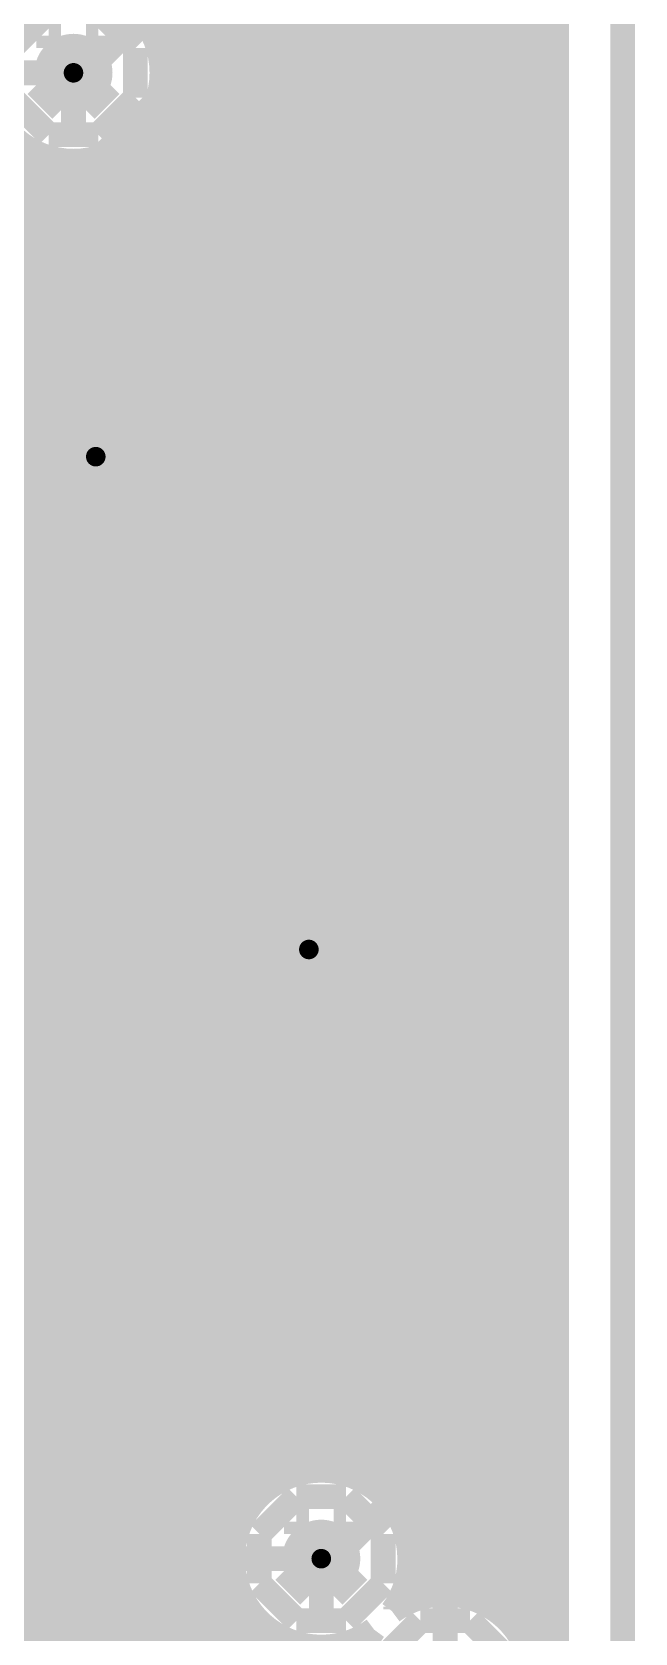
# Model space of a CAD drawing. Extents: x -5 to 157, y -120 to 103.
# Drawn here: x 38.95 to 45.13, y -80.77 to -64.35 of the extents above; entities that cross this region are included whole.
import ezdxf

# ---------------------------------------------------------------- set-up
doc = ezdxf.new("R2010")
doc.units = 0
doc.header["$MEASUREMENT"] = 0
doc.layers.get('0').update_dxf_attribs({"linetype": 'CONTINUOUS'})
for name, color, linetype in [('22-304-2_BOT', 7, 'CONTINUOUS'), ('22-304-2_DRD', 7, 'CONTINUOUS'), ('22-304-2_DRL', 2, 'CONTINUOUS'), ('22-304-2_IN1', 4, 'CONTINUOUS'), ('22-304-2_IN2', 3, 'CONTINUOUS'), ('22-304-2_SMB', 5, 'CONTINUOUS'), ('22-304-2_SPB', 14, 'CONTINUOUS'), ('22-304-2_SSB', 12, 'CONTINUOUS'), ('22-304-2_TOP', 13, 'CONTINUOUS'), ('THRUHOLE_TAP', 7, 'CONTINUOUS')]:
    doc.layers.add(name, color=color, linetype=linetype)

# ---------------------------------------------------------------- blocks, each defined once
blk = doc.blocks.new('RECTANGLE_3')
blk.add_solid([(0.4826, 0.4064), (0.4826, -0.4064), (-0.4826, 0.4064), (-0.4826, -0.4064)])
blk = doc.blocks.new('ROUND_39')
at = {"const_width": 0.40005}
blk.add_lwpolyline([(-0.200024, 0, 1), (0.200024, 0, 1)], format="xyb", close=True, dxfattribs=at)
blk = doc.blocks.new('RECTANGLE_61')
blk.add_solid([(0.508, 0.635), (0.508, -0.635), (-0.508, 0.635), (-0.508, -0.635)])
blk = doc.blocks.new('ROUND_87')
at = {"const_width": 0.10033}
blk.add_lwpolyline([(-0.050164, 0, 1), (0.050164, 0, 1)], format="xyb", close=True, dxfattribs=at)
blk = doc.blocks.new('ROUND_88')
at = {"const_width": 0.10033}
blk.add_lwpolyline([(-0.050164, 0, 1), (0.050164, 0, 1)], format="xyb", close=True, dxfattribs=at)
blk = doc.blocks.new('ROUND_38')
at = {"const_width": 0.40005}
blk.add_lwpolyline([(-0.200024, 0, 1), (0.200024, 0, 1)], format="xyb", close=True, dxfattribs=at)
blk = doc.blocks.new('ROUND_42')
at = {"const_width": 0.40005}
blk.add_lwpolyline([(-0.200024, 0, 1), (0.200024, 0, 1)], format="xyb", close=True, dxfattribs=at)
blk = doc.blocks.new('ROUND_80')
at = {"const_width": 0.10033}
blk.add_lwpolyline([(-0.050164, 0, 1), (0.050164, 0, 1)], format="xyb", close=True, dxfattribs=at)

msp = doc.modelspace()

# ---------------------------------------------------------------- linework, layer by layer
at = {"layer": '22-304-2_BOT'}
for points, const_width in [([(43.18, -81.28), (43.18, -23.622), (34.29, -14.732), (34.29, -8.382), (31.115, -5.207), (31.115, -3.683), (30.51048, -3.07848), (27.9019, -3.07848)], 0.254), ([(27.9019, -3.57886), (30.24886, -3.57886), (30.607, -3.937), (30.607, -5.461), (33.782, -8.636), (33.782, -14.986), (42.672, -23.876), (42.672, -79.375), (42.037, -80.01), (41.91, -80.01)], 0.254), ([(37.6936, -71.1835), (37.5285, -71.1835), (36.449, -70.104), (36.449, -68.834), (42.164, -63.119), (42.164, -24.13), (33.274, -15.24), (33.274, -8.89), (30.099, -5.715), (30.099, -4.22148), (29.95676, -4.07924), (27.9019, -4.07924)], 0.254), ([(39.37, -64.77), (39.497, -64.77), (41.656, -62.611), (41.656, -24.384), (32.766, -15.494), (32.766, -9.144), (29.591, -5.969), (29.591, -4.826), (29.34462, -4.57962), (27.9019, -4.57962)], 0.254), ([(43.815, -23.622), (43.815, -80.6323)], 0.254), ([(42.037, -64.14262), (37.33292, -68.8467)], 0.254), ([(42.037, -64.14262), (42.037, -79.11084)], 0.254), ([(41.8592, -64.32042), (41.8592, -79.10322)], 0.254), ([(42.037, -64.3128), (41.86682, -64.3128)], 0.254), ([(41.6306, -64.54902), (41.6306, -79.1464)], 0.254), ([(42.037, -64.5414), (41.63822, -64.5414)], 0.254), ([(41.402, -64.77762), (41.402, -72.6186)], 0.254), ([(42.037, -64.77), (41.40962, -64.77)], 0.254), ([(41.1734, -65.00622), (41.1734, -72.6186)], 0.254), ([(42.037, -64.9986), (41.18102, -64.9986)], 0.254), ([(40.9448, -65.23482), (40.9448, -72.6186)], 0.254), ([(42.037, -65.2272), (40.95242, -65.2272)], 0.254), ([(40.7162, -65.46342), (40.7162, -72.6186)], 0.254), ([(42.037, -65.4558), (40.72382, -65.4558)], 0.254), ([(38.862, -65.52184), (36.03244, -68.3514)], 0.254), ([(40.4876, -65.69202), (40.4876, -68.52412)], 0.254), ([(42.037, -65.6844), (40.49522, -65.6844)], 0.254), ([(40.259, -65.92062), (40.259, -68.0847)], 0.254), ([(42.037, -65.913), (40.26662, -65.913)], 0.254), ([(40.0304, -66.14922), (40.0304, -67.90944)], 0.254), ([(42.037, -66.1416), (40.03802, -66.1416)], 0.254), ([(39.8018, -66.37782), (39.8018, -67.82308)], 0.254), ([(42.037, -66.3702), (39.80942, -66.3702)], 0.254), ([(39.5732, -66.60642), (39.5732, -67.80022)], 0.254), ([(42.037, -66.5988), (39.58082, -66.5988)], 0.254), ([(39.3446, -66.83502), (39.3446, -67.83578)], 0.254), ([(42.037, -66.8274), (39.35222, -66.8274)], 0.254), ([(39.116, -67.06362), (39.116, -67.93738)], 0.254), ([(42.037, -67.056), (39.12362, -67.056)], 0.254), ([(42.037, -67.2846), (38.89502, -67.2846)], 0.254), ([(38.8874, -67.29222), (38.8874, -68.14312)], 0.254), ([(42.037, -67.5132), (38.66642, -67.5132)], 0.254), ([(42.037, -67.7418), (38.43782, -67.7418)], 0.254), ([(39.06774, -67.9704), (38.20922, -67.9704)], 0.254), ([(42.037, -67.9704), (40.12946, -67.9704)], 0.254), ([(38.84676, -68.199), (37.98062, -68.199)], 0.254), ([(42.037, -68.199), (40.35044, -68.199)], 0.254), ([(42.037, -68.4276), (40.4622, -68.4276)], 0.254), ([(39.5986, -68.707), (39.5986, -69.7611)], 0.254), ([(42.037, -68.6562), (40.50538, -68.6562)], 0.254), ([(40.5892, -68.8467), (40.49522, -68.8467)], 0.254), ([(40.5892, -68.8467), (40.5892, -70.2691)], 0.254), ([(42.037, -68.8848), (40.5892, -68.8848)], 0.254), ([(42.037, -69.1134), (40.5892, -69.1134)], 0.254), ([(42.037, -69.342), (40.5892, -69.342)], 0.254), ([(42.037, -69.5706), (40.5892, -69.5706)], 0.254), ([(42.037, -69.7992), (40.5892, -69.7992)], 0.254), ([(42.037, -70.0278), (40.5892, -70.0278)], 0.254), ([(42.037, -70.2564), (40.5892, -70.2564)], 0.254), ([(40.5892, -70.2691), (40.5892, -70.6755)], 0.254), ([(42.037, -70.485), (40.5892, -70.485)], 0.254), ([(40.5892, -70.6755), (40.5892, -72.0979)], 0.254), ([(42.037, -70.7136), (40.5892, -70.7136)], 0.254), ([(42.037, -70.9422), (40.5892, -70.9422)], 0.254), ([(39.5986, -71.1835), (39.5986, -76.0476), (39.5986, -76.1746), (40.513, -77.089), (40.513, -105.156), (38.1508, -107.5182), (38.1508, -110.04042)], 0.254), ([(42.037, -71.1708), (40.5892, -71.1708)], 0.254), ([(42.037, -71.3994), (40.5892, -71.3994)], 0.254), ([(42.037, -71.628), (40.5892, -71.628)], 0.254), ([(42.037, -71.8566), (40.5892, -71.8566)], 0.254), ([(40.5892, -72.0979), (40.2336, -72.0979)], 0.254), ([(40.2336, -72.0979), (40.2336, -72.6186)], 0.254), ([(40.259, -72.0979), (40.259, -72.6186)], 0.254), ([(40.4876, -72.0979), (40.4876, -72.6186)], 0.254), ([(42.037, -72.0852), (40.5892, -72.0852)], 0.254), ([(42.037, -72.3138), (40.2336, -72.3138)], 0.254), ([(42.037, -72.5424), (40.2336, -72.5424)], 0.254), ([(41.6306, -72.6186), (40.2336, -72.6186)], 0.254), ([(40.6146, -72.6821), (40.6146, -73.7616)], 0.381), ([(41.6306, -72.6186), (41.6306, -74.9046)], 0.254), ([(42.037, -72.771), (41.6306, -72.771)], 0.254), ([(42.037, -72.9996), (41.6306, -72.9996)], 0.254), ([(42.037, -73.2282), (41.6306, -73.2282)], 0.254), ([(42.037, -73.4568), (41.6306, -73.4568)], 0.254), ([(42.037, -73.6854), (41.6306, -73.6854)], 0.254), ([(41.5671, -73.7616), (40.6146, -73.7616)], 0.381), ([(41.783, -73.7616), (40.6146, -73.7616)], 0.254), ([(42.037, -73.914), (41.6306, -73.914)], 0.254), ([(42.037, -74.1426), (41.6306, -74.1426)], 0.254), ([(42.037, -74.3712), (41.6306, -74.3712)], 0.254), ([(42.037, -74.5998), (41.6306, -74.5998)], 0.254), ([(42.037, -74.8284), (41.6306, -74.8284)], 0.254), ([(38.9636, -74.9046), (38.5826, -74.9046)], 0.254), ([(40.6146, -74.9046), (40.2336, -74.9046)], 0.254), ([(40.6146, -74.9046), (40.2336, -74.9046)], 0.254), ([(40.6146, -74.9046), (40.6146, -76.29144)], 0.254), ([(41.6306, -74.9046), (40.6146, -74.9046)], 0.254), ([(40.7162, -74.9046), (40.7162, -76.39304)], 0.254), ([(40.9448, -74.9046), (40.9448, -76.62164)], 0.254), ([(41.1734, -74.9046), (41.1734, -79.47914)], 0.254), ([(41.402, -74.9046), (41.402, -79.25816)], 0.254), ([(42.037, -75.057), (40.6146, -75.057)], 0.254), ([(42.037, -75.2856), (40.6146, -75.2856)], 0.254), ([(36.74872, -75.6031), (39.878, -78.72984)], 0.254), ([(42.037, -75.5142), (40.6146, -75.5142)], 0.254), ([(42.037, -75.7428), (40.6146, -75.7428)], 0.254), ([(42.037, -75.9714), (40.6146, -75.9714)], 0.254), ([(26.2636, -76.0476), (27.94, -77.724), (36.449, -77.724), (38.989, -80.264), (38.989, -104.394), (36.64966, -106.73334), (36.64966, -110.04042)], 0.254), ([(37.15004, -110.04042), (37.15004, -106.99496), (39.497, -104.648), (39.497, -80.01), (36.703, -77.216), (31.75, -77.216), (30.7086, -76.1746), (30.7086, -76.0476)], 0.254), ([(35.1536, -76.0476), (36.2966, -76.0476), (40.005, -79.756), (40.005, -104.902), (37.65042, -107.25658), (37.65042, -110.04042)], 0.254), ([(42.037, -76.2), (40.6146, -76.2)], 0.254), ([(40.6146, -76.29144), (40.96258, -76.63942)], 0.254), ([(42.037, -76.4286), (40.74922, -76.4286)], 0.254), ([(42.037, -76.6572), (40.97782, -76.6572)], 0.254), ([(42.037, -76.8858), (41.11498, -76.8858)], 0.254), ([(41.148, -77.089), (41.148, -79.51724)], 0.254), ([(42.037, -77.1144), (41.148, -77.1144)], 0.254), ([(39.71544, -77.1906), (38.5826, -77.1906)], 0.254), ([(38.8874, -77.1906), (38.8874, -77.73924)], 0.254), ([(39.116, -77.1906), (39.116, -77.96784)], 0.254), ([(39.3446, -77.1906), (39.3446, -78.19644)], 0.254), ([(39.5732, -77.1906), (39.5732, -78.42504)], 0.254), ([(39.71544, -77.1906), (39.878, -77.35062)], 0.254), ([(39.8018, -77.27442), (39.8018, -78.65364)], 0.254), ([(39.86784, -77.343), (38.48862, -77.343)], 0.254), ([(39.878, -77.35062), (39.878, -78.72984)], 0.254), ([(42.037, -77.343), (41.148, -77.343)], 0.254), ([(39.878, -77.5716), (38.71722, -77.5716)], 0.254), ([(42.037, -77.5716), (41.148, -77.5716)], 0.254), ([(39.878, -77.8002), (38.94582, -77.8002)], 0.254), ([(42.037, -77.8002), (41.148, -77.8002)], 0.254), ([(39.878, -78.0288), (39.17442, -78.0288)], 0.254), ([(42.037, -78.0288), (41.148, -78.0288)], 0.254), ([(39.878, -78.2574), (39.40302, -78.2574)], 0.254), ([(42.037, -78.2574), (41.148, -78.2574)], 0.254), ([(39.878, -78.486), (39.63162, -78.486)], 0.254), ([(42.037, -78.486), (41.148, -78.486)], 0.254), ([(42.037, -78.7146), (41.148, -78.7146)], 0.254), ([(42.037, -78.9432), (41.148, -78.9432)], 0.254), ([(41.56202, -79.1718), (41.148, -79.1718)], 0.254), ([(41.2369, -79.4004), (41.148, -79.4004)], 0.254), ([(41.148, -80.50276), (41.148, -105.156)], 0.254), ([(41.17594, -80.5434), (41.148, -80.5434)], 0.254), ([(41.1734, -80.54086), (41.1734, -109.8931)], 0.254), ([(41.41724, -80.772), (41.148, -80.772)], 0.254), ([(41.402, -80.76184), (41.402, -109.8931)], 0.254), ([(41.6306, -80.8736), (41.6306, -109.8931)], 0.254), ([(42.3164, -80.82026), (42.3164, -81.0006)], 0.254)]:
    msp.add_lwpolyline(points, dxfattribs=dict(at, const_width=const_width))
at = {"layer": '22-304-2_BOT', "const_width": 0.254}
for points in [[(39.37, -63.86322, 0.4142136), (38.46322, -64.77)], [(38.46322, -64.77, 0.2491145), (38.86233, -65.52135)], [(39.5986, -67.80022, 0.4142136), (38.69182, -68.707)], [(40.50538, -68.707, 0.4142136), (39.5986, -67.80022)], [(40.49522, -68.8467, 0.0386604), (40.50604, -68.707)], [(41.148, -77.089, 0.1989129), (40.96201, -76.63999)], [(41.91, -79.10322, 0.2544815), (41.14856, -79.5176)], [(42.037, -79.11084, 0.0350931), (41.91, -79.10192)], [(41.148, -80.50276, 0.2544814), (41.91, -80.91744)], [(41.91, -80.91678, 0.1614145), (42.45162, -80.73725)], [(42.45102, -80.73644, 0.161561), (42.27068, -81.28)]]:
    msp.add_lwpolyline(points, format="xyb", dxfattribs=at)
at = {"layer": '22-304-2_DRD', "const_width": 0.254}
for points in [[(44.99864, -115.99926), (44.99864, 25.99944)], [(39.116, -64.135), (38.735, -64.516)], [(40.005, -64.516), (39.624, -64.135)], [(39.116, -64.389), (39.116, -64.516)], [(39.243, -64.389), (39.116, -64.389)], [(39.243, -64.516), (39.243, -64.389)], [(39.497, -64.389), (39.497, -64.516)], [(39.624, -64.389), (39.497, -64.389)], [(39.624, -64.516), (39.624, -64.389)], [(39.116, -64.516), (39.243, -64.516)], [(39.497, -64.516), (39.624, -64.516)], [(40.005, -65.024), (40.005, -64.516)], [(39.243, -65.151), (38.989, -64.897)], [(39.751, -64.897), (39.497, -65.151)], [(38.735, -65.024), (39.116, -65.405)], [(39.497, -65.151), (39.243, -65.151)], [(39.624, -65.405), (40.005, -65.024)], [(39.116, -65.405), (39.624, -65.405)], [(39.3446, -68.072), (38.9636, -68.453)], [(39.8526, -68.072), (39.3446, -68.072)], [(40.2336, -68.453), (39.8526, -68.072)], [(39.3446, -68.326), (39.3446, -68.453)], [(39.4716, -68.326), (39.3446, -68.326)], [(39.4716, -68.453), (39.4716, -68.326)], [(39.7256, -68.326), (39.7256, -68.453)], [(39.8526, -68.326), (39.7256, -68.326)], [(39.8526, -68.453), (39.8526, -68.326)], [(38.9636, -68.453), (38.9636, -68.961)], [(39.3446, -68.453), (39.4716, -68.453)], [(39.7256, -68.453), (39.8526, -68.453)], [(40.2336, -68.961), (40.2336, -68.453)], [(39.4716, -69.088), (39.2176, -68.834)], [(39.9796, -68.834), (39.7256, -69.088)], [(38.9636, -68.961), (39.3446, -69.342)], [(39.7256, -69.088), (39.4716, -69.088)], [(39.8526, -69.342), (40.2336, -68.961)], [(39.3446, -69.342), (39.8526, -69.342)], [(41.529, -73.1266), (41.148, -73.5076)], [(42.037, -73.1266), (41.529, -73.1266)], [(42.418, -73.5076), (42.037, -73.1266)], [(41.148, -73.5076), (41.148, -74.0156)], [(41.529, -73.3806), (41.529, -73.5076)], [(41.656, -73.3806), (41.529, -73.3806)], [(41.529, -73.5076), (41.656, -73.5076)], [(41.656, -73.5076), (41.656, -73.3806)], [(41.91, -73.3806), (41.91, -73.5076)], [(42.037, -73.3806), (41.91, -73.3806)], [(41.91, -73.5076), (42.037, -73.5076)], [(42.037, -73.5076), (42.037, -73.3806)], [(42.418, -74.0156), (42.418, -73.5076)], [(41.148, -74.0156), (41.529, -74.3966)], [(41.656, -74.1426), (41.402, -73.8886)], [(42.164, -73.8886), (41.91, -74.1426)], [(42.037, -74.3966), (42.418, -74.0156)], [(41.91, -74.1426), (41.656, -74.1426)], [(41.529, -74.3966), (42.037, -74.3966)], [(41.656, -79.375), (41.275, -79.756)], [(42.164, -79.375), (41.656, -79.375)], [(42.545, -79.756), (42.164, -79.375)], [(41.275, -79.756), (41.275, -80.264)], [(41.656, -79.629), (41.656, -79.756)], [(41.783, -79.629), (41.656, -79.629)], [(41.656, -79.756), (41.783, -79.756)], [(41.783, -79.756), (41.783, -79.629)], [(42.037, -79.629), (42.037, -79.756)], [(42.164, -79.629), (42.037, -79.629)], [(42.037, -79.756), (42.164, -79.756)], [(42.164, -79.756), (42.164, -79.629)], [(42.545, -80.264), (42.545, -79.756)], [(41.783, -80.391), (41.529, -80.137)], [(42.291, -80.137), (42.037, -80.391)], [(41.275, -80.264), (41.656, -80.645)], [(42.037, -80.391), (41.783, -80.391)], [(42.164, -80.645), (42.545, -80.264)], [(41.656, -80.645), (42.164, -80.645)], [(42.926, -80.645), (42.545, -81.026)], [(43.434, -80.645), (42.926, -80.645)], [(43.815, -81.026), (43.434, -80.645)]]:
    msp.add_lwpolyline(points, dxfattribs=at)
at = {"layer": '22-304-2_DRL', "const_width": 0.254}
msp.add_lwpolyline([(44.99864, -115.99926), (44.99864, 25.99944)], dxfattribs=at)
at = {"layer": '22-304-2_IN1', "const_width": 0.254}
for points in [[(44.2722, -7.26186), (44.2722, -115.2398)], [(44.323, -7.22884), (44.323, -115.189)], [(43.5864, -7.35584), (43.5864, -80.4672)], [(43.815, -7.38378), (43.815, -80.6323)], [(44.0436, -7.35584), (44.0436, -81.0006)], [(43.3578, -13.01496), (43.3578, -80.38846)], [(43.1292, -13.58392), (43.1292, -80.37322)], [(42.9006, -13.97254), (42.9006, -80.4164)], [(42.672, -14.27226), (42.672, -73.57872)], [(42.4434, -14.5161), (42.4434, -73.1393)], [(42.2148, -14.7193), (42.2148, -72.96404)], [(41.9862, -14.88948), (41.9862, -72.87768)], [(41.7576, -15.03426), (41.7576, -72.85482)], [(41.529, -15.15618), (41.529, -72.89038)], [(41.0718, -15.33906), (41.0718, -73.19772)], [(41.3004, -15.25778), (41.3004, -72.99198)], [(40.1574, -15.50416), (40.1574, -64.31788)], [(40.386, -15.48638), (40.386, -118.364)], [(40.6146, -15.45336), (40.6146, -118.364)], [(40.8432, -15.4051), (40.8432, -118.364)], [(44.323, -64.4144), (40.20566, -64.4144)], [(44.323, -64.643), (40.26916, -64.643)], [(44.323, -64.8716), (40.2717, -64.8716)], [(44.323, -65.1002), (40.21582, -65.1002)], [(40.1574, -65.22212), (40.1574, -118.364)], [(44.323, -65.3288), (40.08374, -65.3288)], [(38.91788, -65.5574), (28.01112, -65.5574)], [(39.0144, -65.60566), (39.0144, -107.6833)], [(39.7002, -65.61582), (39.7002, -107.88904)], [(44.323, -65.5574), (39.82212, -65.5574)], [(39.9288, -65.48374), (39.9288, -108.18114)], [(44.323, -65.786), (18.669, -65.786)], [(39.243, -65.66916), (39.243, -107.68584)], [(39.4716, -65.6717), (39.4716, -107.74934)], [(44.323, -66.0146), (18.669, -66.0146)], [(44.323, -66.2432), (18.669, -66.2432)], [(44.323, -66.4718), (18.669, -66.4718)], [(44.323, -66.7004), (18.669, -66.7004)], [(44.323, -66.929), (18.669, -66.929)], [(44.323, -67.1576), (18.669, -67.1576)], [(44.323, -67.3862), (18.669, -67.3862)], [(44.323, -67.6148), (18.669, -67.6148)], [(44.323, -67.8434), (37.973, -67.8434)], [(44.323, -68.072), (38.3413, -68.072)], [(44.323, -68.3006), (38.50386, -68.3006)], [(44.323, -68.5292), (38.5826, -68.5292)], [(44.323, -68.7578), (38.60038, -68.7578)], [(44.323, -68.9864), (38.5572, -68.9864)], [(44.323, -69.215), (38.44544, -69.215)], [(44.323, -69.4436), (38.22446, -69.4436)], [(44.323, -69.6722), (34.52368, -69.6722)], [(44.323, -69.9008), (18.669, -69.9008)], [(44.323, -70.1294), (18.669, -70.1294)], [(44.323, -70.358), (18.669, -70.358)], [(44.323, -70.5866), (18.669, -70.5866)], [(44.323, -70.8152), (18.669, -70.8152)], [(44.323, -71.0438), (18.669, -71.0438)], [(44.323, -71.2724), (18.669, -71.2724)], [(44.323, -71.501), (18.669, -71.501)], [(44.323, -71.7296), (18.669, -71.7296)], [(44.323, -71.9582), (18.669, -71.9582)], [(44.323, -72.1868), (18.669, -72.1868)], [(44.323, -72.4154), (18.669, -72.4154)], [(44.323, -72.644), (18.669, -72.644)], [(41.60012, -72.8726), (37.52088, -72.8726)], [(44.323, -72.8726), (41.96588, -72.8726)], [(41.1607, -73.1012), (37.9603, -73.1012)], [(44.323, -73.1012), (42.4053, -73.1012)], [(40.98544, -73.3298), (38.13556, -73.3298)], [(44.323, -73.3298), (42.58056, -73.3298)], [(40.89908, -73.5584), (38.22192, -73.5584)], [(44.323, -73.5584), (42.66692, -73.5584)], [(40.87622, -73.787), (38.24478, -73.787)], [(44.323, -73.787), (42.68978, -73.787)], [(40.91178, -74.0156), (38.20922, -74.0156)], [(44.323, -74.0156), (42.65422, -74.0156)], [(42.672, -73.94448), (42.672, -79.51724)], [(41.01338, -74.2442), (38.10508, -74.2442)], [(41.0718, -74.32548), (41.0718, -79.66202)], [(44.323, -74.2442), (42.55008, -74.2442)], [(41.21912, -74.4728), (37.90188, -74.4728)], [(44.323, -74.4728), (42.34688, -74.4728)], [(42.4434, -74.3839), (42.4434, -79.27594)], [(41.3004, -74.52868), (41.3004, -79.3369)], [(41.529, -74.63282), (41.529, -79.18704)], [(41.7576, -74.66838), (41.7576, -79.11592)], [(41.9862, -74.64552), (41.9862, -79.10576)], [(42.2148, -74.55916), (42.2148, -79.15402)], [(44.323, -74.7014), (18.669, -74.7014)], [(44.323, -74.93), (18.669, -74.93)], [(44.323, -75.1586), (18.669, -75.1586)], [(44.323, -75.3872), (18.669, -75.3872)], [(44.323, -75.6158), (18.669, -75.6158)], [(44.323, -75.8444), (18.669, -75.8444)], [(44.323, -76.073), (18.669, -76.073)], [(44.323, -76.3016), (18.669, -76.3016)], [(44.323, -76.5302), (18.669, -76.5302)], [(44.323, -76.7588), (18.669, -76.7588)], [(44.323, -76.9874), (18.669, -76.9874)], [(44.323, -77.216), (18.669, -77.216)], [(44.323, -77.4446), (18.669, -77.4446)], [(44.323, -77.6732), (18.669, -77.6732)], [(44.323, -77.9018), (18.669, -77.9018)], [(44.323, -78.1304), (18.669, -78.1304)], [(44.323, -78.359), (18.669, -78.359)], [(44.323, -78.5876), (18.669, -78.5876)], [(44.323, -78.8162), (18.669, -78.8162)], [(44.323, -79.0448), (18.669, -79.0448)], [(41.37914, -79.2734), (34.18586, -79.2734)], [(44.323, -79.2734), (42.44086, -79.2734)], [(41.15816, -79.502), (34.40684, -79.502)], [(44.323, -79.502), (42.66184, -79.502)], [(41.0464, -79.7306), (34.5186, -79.7306)], [(44.323, -79.7306), (42.7736, -79.7306)], [(41.00322, -79.9592), (34.56178, -79.9592)], [(44.323, -79.9592), (42.81678, -79.9592)], [(41.01846, -80.1878), (34.544, -80.1878)], [(44.323, -80.1878), (42.799, -80.1878)], [(41.0972, -80.4164), (37.7444, -80.4164)], [(41.0718, -80.35798), (41.0718, -118.364)], [(42.9006, -80.4164), (42.72026, -80.4164)], [(44.323, -80.4164), (43.4594, -80.4164)], [(42.672, -80.50276), (42.672, -80.52816)], [(41.2623, -80.645), (38.1127, -80.645)], [(41.3004, -80.6831), (41.3004, -118.2116)], [(44.323, -80.645), (43.8277, -80.645)], [(41.6306, -80.8736), (38.27526, -80.8736)], [(41.529, -80.83296), (41.529, -117.983)], [(42.3672, -80.8736), (42.1894, -80.8736)], [(42.2148, -80.86344), (42.2148, -117.2972)], [(44.323, -80.8736), (43.99026, -80.8736)]]:
    msp.add_lwpolyline(points, dxfattribs=at)
for points in [[(39.37, -63.86322, 0.4142136), (38.46322, -64.77)], [(40.27678, -64.77, 0.4142136), (39.37, -63.86322)], [(38.46322, -64.77, 0.4142136), (39.37, -65.67678)], [(39.37, -65.67678, 0.4142136), (40.27678, -64.77)], [(41.783, -72.85482, 0.4142136), (40.87622, -73.7616)], [(42.68978, -73.7616, 0.4142136), (41.783, -72.85482)], [(40.87622, -73.7616, 0.4142136), (41.783, -74.66838)], [(41.783, -74.66838, 0.4142136), (42.68978, -73.7616)], [(41.91, -79.10322, 0.4142136), (41.00322, -80.01)], [(42.81678, -80.01, 0.4142136), (41.91, -79.10322)], [(41.00322, -80.01, 0.4142136), (41.91, -80.91678)], [(42.63898, -80.55102, 0.1609857), (42.81781, -80.01)], [(43.18, -80.37322, 0.1615625), (42.63644, -80.55102)], [(44.08678, -81.28, 0.4142136), (43.18, -80.37322)], [(41.91, -80.91678, 0.1614145), (42.45162, -80.73725)], [(42.45102, -80.73644, 0.161561), (42.27068, -81.28)]]:
    msp.add_lwpolyline(points, format="xyb", dxfattribs=at)
at = {"layer": '22-304-2_IN2'}
for points, const_width in [([(43.688, -7.49554), (43.688, -80.38846)], 0.254), ([(43.815, -7.50316), (43.815, -80.47228)], 0.254), ([(22.9997, -114.00028), (39.03472, -114.00028), (41.57472, -111.46028), (41.57472, -106.9848), (40.005, -105.41), (40.005, -71.755), (41.275, -70.485), (41.275, -61.595), (40.005, -60.325), (40.005, -24.13508), (39.99992, -24.13), (39.99992, -11.99896)], 1.27), ([(43.4594, -13.08608), (43.4594, -80.29194)], 0.254), ([(43.2308, -13.64488), (43.2308, -80.25384)], 0.254), ([(43.0022, -14.0335), (43.0022, -80.26908)], 0.254), ([(42.7736, -14.33576), (42.7736, -79.45628)], 0.254), ([(42.545, -14.58214), (42.545, -79.20228)], 0.254), ([(42.53738, -61.595), (42.53738, -70.485)], 0.254), ([(43.815, -64.3128), (42.53738, -64.3128)], 0.254), ([(43.815, -64.5414), (42.53738, -64.5414)], 0.254), ([(43.815, -64.77), (42.53738, -64.77)], 0.254), ([(43.815, -64.9986), (42.53738, -64.9986)], 0.254), ([(43.815, -65.2272), (42.53738, -65.2272)], 0.254), ([(43.815, -65.4558), (42.53738, -65.4558)], 0.254), ([(40.01262, -65.5701), (40.01262, -67.7672)], 0.254), ([(38.90264, -65.6844), (28.02382, -65.6844)], 0.254), ([(38.8874, -65.67424), (38.8874, -67.96786)], 0.254), ([(39.116, -65.76314), (39.116, -67.80022)], 0.254), ([(39.3446, -65.79616), (39.3446, -67.71132)], 0.254), ([(39.5732, -65.77584), (39.5732, -67.68084)], 0.254), ([(39.8018, -65.69964), (39.8018, -67.70116)], 0.254), ([(40.01262, -65.6844), (39.83482, -65.6844)], 0.254), ([(43.815, -65.6844), (42.53738, -65.6844)], 0.254), ([(40.01262, -65.913), (18.669, -65.913)], 0.254), ([(43.815, -65.913), (42.53738, -65.913)], 0.254), ([(40.01262, -66.1416), (18.669, -66.1416)], 0.254), ([(43.815, -66.1416), (42.53738, -66.1416)], 0.254), ([(40.01262, -66.3702), (18.669, -66.3702)], 0.254), ([(43.815, -66.3702), (42.53738, -66.3702)], 0.254), ([(40.01262, -66.5988), (18.669, -66.5988)], 0.254), ([(43.815, -66.5988), (42.53738, -66.5988)], 0.254), ([(40.01262, -66.8274), (18.669, -66.8274)], 0.254), ([(43.815, -66.8274), (42.53738, -66.8274)], 0.254), ([(40.01262, -67.056), (18.669, -67.056)], 0.254), ([(43.815, -67.056), (42.53738, -67.056)], 0.254), ([(40.01262, -67.2846), (18.669, -67.2846)], 0.254), ([(43.815, -67.2846), (42.53738, -67.2846)], 0.254), ([(40.01262, -67.5132), (18.669, -67.5132)], 0.254), ([(43.815, -67.5132), (42.53738, -67.5132)], 0.254), ([(39.25062, -67.7418), (35.74542, -67.7418)], 0.254), ([(40.01262, -67.7418), (39.94658, -67.7418)], 0.254), ([(43.815, -67.7418), (42.53738, -67.7418)], 0.254), ([(38.88486, -67.9704), (35.9791, -67.9704)], 0.254), ([(43.815, -67.9704), (42.53738, -67.9704)], 0.254), ([(43.815, -68.199), (42.53738, -68.199)], 0.254), ([(43.815, -68.4276), (42.53738, -68.4276)], 0.254), ([(43.815, -68.6562), (42.53738, -68.6562)], 0.254), ([(43.815, -68.8848), (42.53738, -68.8848)], 0.254), ([(43.815, -69.1134), (42.53738, -69.1134)], 0.254), ([(43.815, -69.342), (42.53738, -69.342)], 0.254), ([(39.04488, -69.5706), (35.4203, -69.5706)], 0.254), ([(38.8874, -69.44614), (38.8874, -71.16826)], 0.254), ([(43.815, -69.5706), (42.53738, -69.5706)], 0.254), ([(39.116, -69.61124), (39.116, -70.85838)], 0.254), ([(39.3446, -69.70014), (39.3446, -70.62978)], 0.254), ([(39.5732, -69.73316), (39.5732, -70.40118)], 0.254), ([(39.8018, -69.71284), (39.8018, -70.17258)], 0.254), ([(40.01262, -69.64426), (40.01262, -69.96176)], 0.254), ([(40.01262, -69.7992), (18.669, -69.7992)], 0.254), ([(43.815, -69.7992), (42.53738, -69.7992)], 0.254), ([(39.94658, -70.0278), (18.669, -70.0278)], 0.254), ([(40.01262, -69.96176), (39.11854, -70.85584)], 0.254), ([(43.815, -70.0278), (42.53738, -70.0278)], 0.254), ([(39.71798, -70.2564), (18.669, -70.2564)], 0.254), ([(43.815, -70.2564), (42.53738, -70.2564)], 0.254), ([(39.48938, -70.485), (18.669, -70.485)], 0.254), ([(43.815, -70.485), (42.53738, -70.485)], 0.254), ([(39.26078, -70.7136), (18.669, -70.7136)], 0.254), ([(43.815, -70.7136), (42.51452, -70.7136)], 0.254), ([(39.0398, -70.9422), (18.669, -70.9422)], 0.254), ([(43.815, -70.9422), (42.45102, -70.9422)], 0.254), ([(38.8874, -71.1708), (18.669, -71.1708)], 0.254), ([(42.3164, -71.1962), (42.3164, -79.06766)], 0.254), ([(43.815, -71.1708), (42.33418, -71.1708)], 0.254), ([(42.16654, -71.37654), (41.26738, -72.27824)], 0.254), ([(42.0878, -71.45528), (42.0878, -78.99908)], 0.254), ([(43.815, -71.3994), (42.14368, -71.3994)], 0.254), ([(41.8592, -71.68388), (41.8592, -78.98384)], 0.254), ([(43.815, -71.628), (41.91508, -71.628)], 0.254), ([(43.815, -71.8566), (41.68648, -71.8566)], 0.254), ([(41.6306, -71.91248), (41.6306, -79.02194)], 0.254), ([(41.402, -72.14108), (41.402, -79.11846)], 0.254), ([(43.815, -72.0852), (41.45788, -72.0852)], 0.254), ([(41.26738, -72.27824), (41.26738, -79.2099)], 0.254), ([(43.815, -72.3138), (41.26738, -72.3138)], 0.254), ([(43.815, -72.5424), (41.26738, -72.5424)], 0.254), ([(43.815, -72.771), (41.26738, -72.771)], 0.254), ([(43.815, -72.9996), (41.26738, -72.9996)], 0.254), ([(43.815, -73.2282), (41.26738, -73.2282)], 0.254), ([(43.815, -73.4568), (41.26738, -73.4568)], 0.254), ([(43.815, -73.6854), (41.26738, -73.6854)], 0.254), ([(43.815, -73.914), (41.26738, -73.914)], 0.254), ([(43.815, -74.1426), (41.26738, -74.1426)], 0.254), ([(43.815, -74.3712), (41.26738, -74.3712)], 0.254), ([(43.815, -74.5998), (41.26738, -74.5998)], 0.254), ([(43.815, -74.8284), (41.26738, -74.8284)], 0.254), ([(43.815, -75.057), (41.26738, -75.057)], 0.254), ([(43.815, -75.2856), (41.26738, -75.2856)], 0.254), ([(43.815, -75.5142), (41.26738, -75.5142)], 0.254), ([(43.815, -75.7428), (41.26738, -75.7428)], 0.254), ([(43.815, -75.9714), (41.26738, -75.9714)], 0.254), ([(43.815, -76.2), (41.26738, -76.2)], 0.254), ([(43.815, -76.4286), (41.26738, -76.4286)], 0.254), ([(43.815, -76.6572), (41.26738, -76.6572)], 0.254), ([(43.815, -76.8858), (41.26738, -76.8858)], 0.254), ([(43.815, -77.1144), (41.26738, -77.1144)], 0.254), ([(43.815, -77.343), (41.26738, -77.343)], 0.254), ([(43.815, -77.5716), (41.26738, -77.5716)], 0.254), ([(43.815, -77.8002), (41.26738, -77.8002)], 0.254), ([(43.815, -78.0288), (41.26738, -78.0288)], 0.254), ([(43.815, -78.2574), (41.26738, -78.2574)], 0.254), ([(43.815, -78.486), (41.26738, -78.486)], 0.254), ([(43.815, -78.7146), (41.26738, -78.7146)], 0.254), ([(43.815, -78.9432), (41.26738, -78.9432)], 0.254), ([(41.31818, -79.1718), (41.26738, -79.1718)], 0.254), ([(43.815, -79.1718), (42.50182, -79.1718)], 0.254), ([(43.815, -79.4004), (42.7355, -79.4004)], 0.254), ([(43.815, -79.629), (42.8625, -79.629)], 0.254), ([(43.815, -79.8576), (42.92346, -79.8576)], 0.254), ([(43.815, -80.0862), (42.93362, -80.0862)], 0.254), ([(43.815, -80.3148), (43.52798, -80.3148)], 0.254), ([(41.26738, -80.8101), (41.26738, -104.8893)], 0.254)]:
    msp.add_lwpolyline(points, dxfattribs=dict(at, const_width=const_width))
at = {"layer": '22-304-2_IN2', "const_width": 0.254}
for points in [[(39.37, -63.74384, 0.4142136), (38.34384, -64.77)], [(38.34384, -64.77, 0.4142136), (39.37, -65.79616)], [(39.37, -65.79616, 0.1708007), (40.01258, -65.57006)], [(39.5986, -67.68084, 0.4142136), (38.57244, -68.707)], [(40.01262, -67.7672, 0.1041137), (39.5986, -67.68005)], [(38.57244, -68.707, 0.4142136), (39.5986, -69.73316)], [(39.5986, -69.73316, 0.1043663), (40.01324, -69.64566)], [(42.16654, -71.37654, 0.1989124), (42.53583, -70.485)], [(42.16654, -71.37654, 0.1989124), (42.53583, -70.485)], [(39.11346, -70.86346, 0.1989124), (38.74417, -71.755)], [(39.11346, -70.86346, 0.1989124), (38.74417, -71.755)], [(41.91, -78.98384, 0.1708008), (41.26741, -79.20994)], [(42.93616, -80.01, 0.4142136), (41.91, -78.98384)], [(42.89552, -80.29448, 0.070371), (42.93576, -80.01)], [(43.18, -80.25384, 0.0703713), (42.89541, -80.29409)], [(43.815, -80.47228, 0.1681193), (43.18, -80.25256)], [(41.26738, -80.8101, 0.1708009), (41.91, -81.03622)]]:
    msp.add_lwpolyline(points, format="xyb", dxfattribs=at)
at = {"layer": '22-304-2_SSB', "const_width": 0.1524}
for points in [[(39.06266, -66.84518), (38.89502, -66.7258), (38.89502, -66.48958), (39.06266, -66.3702), (39.23284, -66.3702), (39.57066, -66.60896), (39.91102, -66.3702), (39.91102, -66.84518)], [(39.40302, -67.26936), (39.57066, -67.2084), (39.74084, -67.2084), (39.91102, -67.26936), (39.91102, -67.62496), (39.74084, -67.68338), (39.57066, -67.68338), (39.40302, -67.62496), (39.40302, -67.26936), (39.23284, -67.2084), (39.06266, -67.2084), (38.89502, -67.26936), (38.89502, -67.62496), (39.06266, -67.68338), (39.23284, -67.68338), (39.40302, -67.62496)], [(39.40302, -68.2244), (38.89502, -68.0466)], [(39.40302, -68.52158), (39.40302, -68.16598), (39.57066, -68.0466), (39.74084, -68.0466), (39.91102, -68.16598), (39.91102, -68.52158), (38.89502, -68.52158)], [(40.4241, -69.0118), (40.4241, -71.9328), (38.7858, -71.9328), (38.7858, -69.0118), (40.4241, -69.0118)], [(37.5666, -72.6186), (41.6306, -72.6186), (41.6306, -77.1906), (39.8526, -77.1906), (39.5986, -76.9366), (39.3446, -77.1906), (37.5666, -77.1906), (37.5666, -72.6186)], [(39.31158, -77.57668), (39.31158, -78.05166), (39.98722, -77.81544), (39.98722, -77.69606), (38.97122, -77.69606)], [(39.31158, -78.65364), (38.97122, -78.41488)], [(39.1414, -78.88986), (38.97122, -78.83144), (38.97122, -78.59268), (39.1414, -78.53426), (39.31158, -78.41488), (39.81958, -78.41488), (39.98722, -78.47584), (39.98722, -78.83144), (39.81958, -78.88986), (39.1414, -78.88986)]]:
    msp.add_lwpolyline(points, dxfattribs=at)
at = {"layer": '22-304-2_TOP', "const_width": 0.254}
for points in [[(43.815, -15.23238), (43.815, -80.6323)], [(43.688, -15.37716), (43.688, -80.52816)], [(43.4594, -15.61084), (43.4594, -80.4164)], [(43.2308, -15.81658), (43.2308, -80.37322)], [(43.0022, -15.99946), (43.0022, -80.38846)], [(42.7736, -16.16202), (42.7736, -79.7306)], [(42.545, -16.30426), (42.545, -79.3623)], [(42.0878, -16.54302), (42.0878, -79.11846)], [(42.3164, -16.43126), (42.3164, -79.1972)], [(41.8592, -16.64208), (41.8592, -79.10322)], [(41.1734, -16.86052), (41.1734, -79.375)], [(41.402, -16.79956), (41.402, -79.25816)], [(41.6306, -16.72844), (41.6306, -79.1464)], [(40.259, -16.99514), (40.259, -64.58712)], [(40.4876, -16.97736), (40.4876, -68.52412)], [(40.7162, -16.94942), (40.7162, -79.375)], [(40.9448, -16.91132), (40.9448, -79.375)], [(43.815, -64.3128), (40.15486, -64.3128)], [(43.815, -64.5414), (40.24884, -64.5414)], [(27.559, -64.77), (39.37, -64.77)], [(43.815, -64.77), (40.27678, -64.77)], [(40.259, -64.95288), (40.259, -68.0847)], [(43.815, -64.9986), (40.24884, -64.9986)], [(43.815, -65.2272), (40.15486, -65.2272)], [(43.815, -65.4558), (39.96436, -65.4558)], [(40.0304, -65.3923), (40.0304, -67.90944)], [(38.8874, -65.53708), (38.8874, -68.14312)], [(39.116, -65.64122), (39.116, -67.93738)], [(39.8018, -65.56756), (39.8018, -67.82308)], [(43.815, -65.6844), (18.669, -65.6844)], [(39.3446, -65.67678), (39.3446, -67.83578)], [(39.5732, -65.65392), (39.5732, -67.80022)], [(43.815, -65.913), (18.669, -65.913)], [(43.815, -66.1416), (18.669, -66.1416)], [(43.815, -66.3702), (18.669, -66.3702)], [(43.815, -66.5988), (18.669, -66.5988)], [(43.815, -66.8274), (18.669, -66.8274)], [(43.815, -67.056), (18.669, -67.056)], [(43.815, -67.2846), (18.669, -67.2846)], [(43.815, -67.5132), (18.669, -67.5132)], [(43.815, -67.7418), (35.50158, -67.7418)], [(39.06774, -67.9704), (35.8267, -67.9704)], [(43.815, -67.9704), (40.12946, -67.9704)], [(38.84676, -68.199), (35.97656, -68.199)], [(43.815, -68.199), (40.35044, -68.199)], [(43.815, -68.4276), (40.4622, -68.4276)], [(43.815, -68.6562), (40.50538, -68.6562)], [(43.815, -68.8848), (40.4876, -68.8848)], [(40.4876, -68.88988), (40.4876, -79.375)], [(43.815, -69.1134), (40.40886, -69.1134)], [(38.9509, -69.342), (35.64636, -69.342)], [(38.8874, -69.27088), (38.8874, -79.375)], [(43.815, -69.342), (40.2463, -69.342)], [(40.259, -69.3293), (40.259, -79.375)], [(39.3192, -69.5706), (30.988, -69.5706)], [(39.116, -69.47408), (39.116, -79.375)], [(39.3446, -69.57822), (39.3446, -79.375)], [(43.815, -69.5706), (39.878, -69.5706)], [(40.0304, -69.50456), (40.0304, -79.375)], [(39.5732, -69.61378), (39.5732, -79.375)], [(39.8018, -69.59092), (39.8018, -79.375)], [(43.815, -69.7992), (18.669, -69.7992)], [(43.815, -70.0278), (18.669, -70.0278)], [(43.815, -70.2564), (18.669, -70.2564)], [(43.815, -70.485), (18.669, -70.485)], [(43.815, -70.7136), (18.669, -70.7136)], [(43.815, -70.9422), (18.669, -70.9422)], [(43.815, -71.1708), (18.669, -71.1708)], [(43.815, -71.3994), (18.669, -71.3994)], [(43.815, -71.628), (18.669, -71.628)], [(43.815, -71.8566), (18.669, -71.8566)], [(43.815, -72.0852), (18.669, -72.0852)], [(43.815, -72.3138), (18.669, -72.3138)], [(43.815, -72.5424), (18.669, -72.5424)], [(43.815, -72.771), (18.669, -72.771)], [(43.815, -72.9996), (18.669, -72.9996)], [(43.815, -73.2282), (18.669, -73.2282)], [(43.815, -73.4568), (18.669, -73.4568)], [(43.815, -73.6854), (18.669, -73.6854)], [(43.815, -73.914), (18.669, -73.914)], [(43.815, -74.1426), (18.669, -74.1426)], [(43.815, -74.3712), (18.669, -74.3712)], [(43.815, -74.5998), (18.669, -74.5998)], [(43.815, -74.8284), (18.669, -74.8284)], [(43.815, -75.057), (18.669, -75.057)], [(43.815, -75.2856), (18.669, -75.2856)], [(43.815, -75.5142), (18.669, -75.5142)], [(43.815, -75.7428), (18.669, -75.7428)], [(43.815, -75.9714), (18.669, -75.9714)], [(43.815, -76.2), (18.669, -76.2)], [(43.815, -76.4286), (18.669, -76.4286)], [(43.815, -76.6572), (18.669, -76.6572)], [(43.815, -76.8858), (18.669, -76.8858)], [(43.815, -77.1144), (18.669, -77.1144)], [(43.815, -77.343), (18.669, -77.343)], [(43.815, -77.5716), (18.669, -77.5716)], [(43.815, -77.8002), (18.669, -77.8002)], [(43.815, -78.0288), (18.669, -78.0288)], [(43.815, -78.2574), (18.669, -78.2574)], [(43.815, -78.486), (18.669, -78.486)], [(43.815, -78.7146), (18.669, -78.7146)], [(43.815, -78.9432), (18.669, -78.9432)], [(41.56202, -79.1718), (34.00298, -79.1718)], [(43.815, -79.1718), (42.25798, -79.1718)], [(41.2623, -79.375), (34.3027, -79.375)], [(43.815, -79.4004), (42.5831, -79.4004)], [(43.815, -79.629), (42.73296, -79.629)], [(43.815, -79.8576), (42.80408, -79.8576)], [(41.91, -80.01), (33.655, -80.01)], [(43.815, -80.0862), (42.81424, -80.0862)], [(43.815, -80.3148), (42.76344, -80.3148)], [(42.7736, -80.2894), (42.7736, -80.4672)], [(43.815, -80.5434), (43.71086, -80.5434)]]:
    msp.add_lwpolyline(points, dxfattribs=at)
for points in [[(40.27678, -64.77, 0.4142136), (39.37, -63.86322)], [(39.37, -65.67678, 0.4142136), (40.27678, -64.77)], [(38.7223, -65.405, 0.2014867), (39.37, -65.67705)], [(39.5986, -67.80022, 0.4142136), (38.69182, -68.707)], [(40.50538, -68.707, 0.4142136), (39.5986, -67.80022)], [(38.69182, -68.707, 0.4142136), (39.5986, -69.61378)], [(39.5986, -69.61378, 0.4142136), (40.50538, -68.707)], [(41.91, -79.10322, 0.2014867), (41.26249, -79.37519)], [(42.81678, -80.01, 0.4142136), (41.91, -79.10322)], [(42.63898, -80.55102, 0.1609857), (42.81781, -80.01)], [(43.18, -80.37322, 0.1615625), (42.63644, -80.55102)], [(43.815, -80.6323, 0.1963405), (43.18, -80.37295)]]:
    msp.add_lwpolyline(points, format="xyb", dxfattribs=at)

# ---------------------------------------------------------------- block references
at = {"layer": '22-304-2_BOT'}
for name, p in [('ROUND_39', (39.37, -64.77)), ('ROUND_39', (39.5986, -68.707)), ('RECTANGLE_3', (39.5986, -69.7611)), ('RECTANGLE_3', (39.5986, -71.1835)), ('RECTANGLE_61', (38.5826, -73.7616)), ('RECTANGLE_61', (40.6146, -73.7616)), ('ROUND_39', (41.783, -73.7616)), ('RECTANGLE_61', (39.5986, -76.0476)), ('ROUND_39', (41.91, -80.01))]:
    msp.add_blockref(name, p, dxfattribs=at)
at = {"layer": '22-304-2_DRL'}
for name, p in [('ROUND_88', (39.37, -64.77)), ('ROUND_88', (39.5986, -68.707)), ('ROUND_88', (41.783, -73.7616)), ('ROUND_87', (41.91, -80.01))]:
    msp.add_blockref(name, p, dxfattribs=at)
at = {"layer": '22-304-2_IN1'}
for name, p in [('ROUND_42', (39.37, -64.77)), ('ROUND_42', (39.5986, -68.707)), ('ROUND_39', (41.783, -73.7616)), ('ROUND_38', (41.91, -80.01))]:
    msp.add_blockref(name, p, dxfattribs=at)
at = {"layer": '22-304-2_IN2'}
for name, p in [('ROUND_42', (39.37, -64.77)), ('ROUND_42', (39.5986, -68.707)), ('ROUND_39', (41.783, -73.7616)), ('ROUND_38', (41.91, -80.01))]:
    msp.add_blockref(name, p, dxfattribs=at)
at = {"layer": '22-304-2_SMB'}
for name, p in [('RECTANGLE_3', (39.5986, -69.7611)), ('RECTANGLE_3', (39.5986, -71.1835)), ('RECTANGLE_61', (38.5826, -73.7616)), ('RECTANGLE_61', (40.6146, -73.7616)), ('RECTANGLE_61', (39.5986, -76.0476))]:
    msp.add_blockref(name, p, dxfattribs=at)
at = {"layer": '22-304-2_SPB'}
for name, p in [('RECTANGLE_3', (39.5986, -69.7611)), ('RECTANGLE_3', (39.5986, -71.1835)), ('RECTANGLE_61', (38.5826, -73.7616)), ('RECTANGLE_61', (40.6146, -73.7616)), ('RECTANGLE_61', (39.5986, -76.0476))]:
    msp.add_blockref(name, p, dxfattribs=at)
at = {"layer": '22-304-2_TOP'}
for name, p in [('ROUND_39', (39.37, -64.77)), ('ROUND_42', (39.5986, -68.707)), ('ROUND_39', (41.783, -73.7616)), ('ROUND_39', (41.91, -80.01))]:
    msp.add_blockref(name, p, dxfattribs=at)
at = {"layer": 'THRUHOLE_TAP'}
for p in [(39.37, -64.77), (39.5986, -68.707), (41.783, -73.7616), (41.91, -80.01)]:
    msp.add_blockref('ROUND_80', p, dxfattribs=at)

doc.saveas('drawing.dxf')
